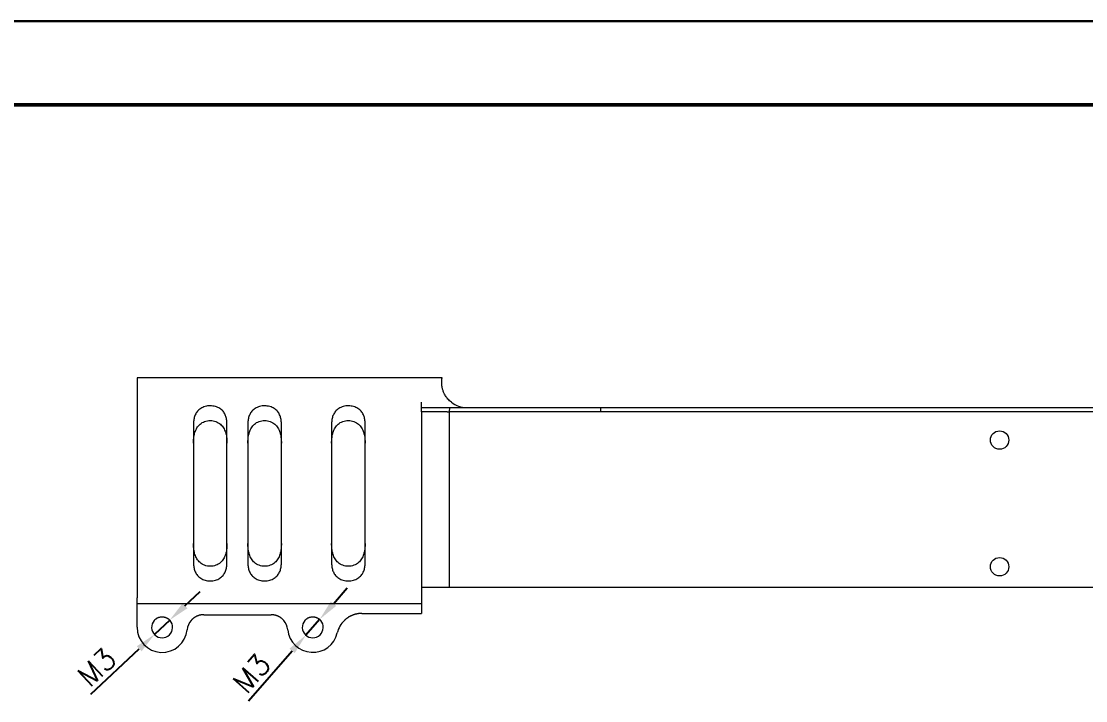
# Model space of a CAD drawing. Header units: millimetres. Extents: x 1827 to 2247, y 1064 to 1361.
# Drawn here: x 2053.6 to 2180.7, y 1279.8 to 1361 of the extents above; entities that cross this region are included whole.
import ezdxf

# ---------------------------------------------------------------- set-up
doc = ezdxf.new("R2010")
doc.units = ezdxf.units.MM
for name, color, linetype, lineweight in [('6标注层', 3, 'Continuous', 25), ('总内框线', 7, 'Continuous', 50), ('总外框线', 7, 'Continuous', 30)]:
    doc.layers.add(name, color=color, linetype=linetype, lineweight=lineweight)
doc.styles.get("Standard").update_dxf_attribs({"font": 'txt', "bigfont": 'gbcbig.shx'})
doc.dimstyles.new('ISO-25', dxfattribs={"dimtxt": 2.5, "dimasz": 2.5, "dimexe": 1.25, "dimexo": 0, "dimtad": 1, "dimdsep": 46, "dimtxsty": 'Standard', "dimcen": 2.5, "dimadec": 0, "dimazin": 0, "dimtfac": 1, "dimtmove": 0, "dimatfit": 3, "dimfxl": 1, "dimarcsym": 0})

# ---------------------------------------------------------------- blocks, each defined once
blk = doc.blocks.new('*D1')
at = {"layer": '6标注层', "color": 0, "lineweight": -2}
for p, q in [((2073.11, 1291.14), (2074.94, 1292.85)), ((2071.29, 1289.43), (2069.47, 1287.71)), ((2061.88, 1280.58), (2067.65, 1286))]:
    blk.add_line(p, q, dxfattribs=at)
at = {"layer": '6标注层', "color": 0}
for points in [[(2072.83, 1291.44), (2073.4, 1290.83), (2071.29, 1289.43)], [(2067.36, 1286.31), (2067.93, 1285.7), (2069.47, 1287.71)]]:
    blk.add_solid(points, dxfattribs=at)
at = {"layer": 'Defpoints', "color": 0}
for p in [(2071.29, 1289.43), (2069.47, 1287.71)]:
    blk.add_point(p, dxfattribs=at)
at = {"layer": '6标注层', "color": 0, "insert": (2062.57, 1283.8), "char_height": 2.5, "attachment_point": 5, "rotation": 43.2241}
blk.add_mtext('M3', dxfattribs=at)
blk = doc.blocks.new('*D2')
at = {"layer": '6标注层', "color": 0, "lineweight": -2}
for p, q in [((2090.85, 1291.39), (2092.5, 1293.27)), ((2089.2, 1289.51), (2087.56, 1287.63)), ((2080.69, 1279.79), (2085.91, 1285.75))]:
    blk.add_line(p, q, dxfattribs=at)
at = {"layer": '6标注层', "color": 0}
for points in [[(2090.54, 1291.67), (2091.17, 1291.12), (2089.2, 1289.51)], [(2085.6, 1286.02), (2086.22, 1285.47), (2087.56, 1287.63)]]:
    blk.add_solid(points, dxfattribs=at)
at = {"layer": 'Defpoints', "color": 0}
for p in [(2089.2, 1289.51), (2087.56, 1287.63)]:
    blk.add_point(p, dxfattribs=at)
at = {"layer": '6标注层', "color": 0, "insert": (2081.07, 1283.07), "char_height": 2.5, "attachment_point": 5, "rotation": 48.7765}
blk.add_mtext('M3', dxfattribs=at)

msp = doc.modelspace()

# ---------------------------------------------------------------- linework, layer by layer
msp.add_line((2180.612, 1350.978), (2236.612, 1350.978))
at = {"linetype": 'Continuous', "lineweight": 18}
for p, q in [((2103.83, 1318.37), (2067.381, 1318.37)), ((2067.381, 1318.37), (2067.381, 1292.102)), ((2101.381, 1314.82), (2101.381, 1315.454)), ((2101.381, 1314.82), (2104.417, 1314.82)), ((2101.381, 1314.32), (2101.381, 1314.82)), ((2101.381, 1314.32), (2101.381, 1305.597)), ((2104.417, 1314.32), (2101.381, 1314.32)), ((2104.417, 1314.82), (2105.078, 1314.82)), ((2104.659, 1314.33), (2104.659, 1293.32)), ((2104.703, 1314.327), (2104.75, 1314.82)), ((2122.781, 1314.82), (2188.031, 1314.82)), ((2188.031, 1314.32), (2122.781, 1314.32)), ((2074.131, 1312.903), (2074.131, 1296.237)), ((2078.131, 1296.237), (2078.131, 1312.903)), ((2080.631, 1312.903), (2080.631, 1296.237)), ((2084.631, 1296.237), (2084.631, 1312.903)), ((2090.631, 1312.903), (2090.631, 1296.237)), ((2094.631, 1296.237), (2094.631, 1312.903)), ((2101.381, 1305.597), (2101.381, 1303.543)), ((2101.381, 1303.543), (2101.381, 1293.32)), ((2104.659, 1293.32), (2101.381, 1293.32)), ((2101.381, 1293.32), (2101.381, 1292.102)), ((2188.031, 1293.32), (2122.781, 1293.32)), ((2067.381, 1289.391), (2067.381, 1292.102)), ((2101.381, 1292.102), (2101.381, 1290.22)), ((2067.381, 1291.425), (2101.381, 1291.425)), ((2075.356, 1290.07), (2083.406, 1290.07)), ((2094.227, 1290.22), (2101.381, 1290.22)), ((2067.381, 1288.57), (2067.381, 1289.391))]:
    msp.add_line(p, q, dxfattribs=at)
for points in [[(2104.937, 1315.454), (2104.824, 1315.547), (2104.719, 1315.641), (2104.623, 1315.736), (2104.534, 1315.832), (2104.453, 1315.928), (2104.377, 1316.025), (2104.308, 1316.121), (2104.245, 1316.218), (2104.187, 1316.313), (2104.135, 1316.407), (2104.087, 1316.5), (2104.045, 1316.59), (2104.007, 1316.679), (2103.972, 1316.766), (2103.942, 1316.851), (2103.915, 1316.934), (2103.891, 1317.016), (2103.87, 1317.095), (2103.852, 1317.172), (2103.836, 1317.248), (2103.823, 1317.321), (2103.812, 1317.391), (2103.803, 1317.459), (2103.796, 1317.525), (2103.79, 1317.588), (2103.786, 1317.649), (2103.783, 1317.707), (2103.782, 1317.763), (2103.781, 1317.816), (2103.782, 1317.867), (2103.783, 1317.916), (2103.785, 1317.962), (2103.787, 1318.006), (2103.79, 1318.047), (2103.793, 1318.086), (2103.796, 1318.122), (2103.8, 1318.156), (2103.804, 1318.187), (2103.807, 1318.216), (2103.811, 1318.243), (2103.815, 1318.267), (2103.818, 1318.289), (2103.821, 1318.308), (2103.824, 1318.324), (2103.826, 1318.338), (2103.828, 1318.35), (2103.83, 1318.359), (2103.831, 1318.365), (2103.832, 1318.369), (2103.832, 1318.37)], [(2078.131, 1312.903), (2078.129, 1313.028), (2078.122, 1313.151), (2078.11, 1313.272), (2078.093, 1313.391), (2078.071, 1313.509), (2078.043, 1313.625), (2078.01, 1313.739), (2077.97, 1313.852), (2077.923, 1313.962), (2077.869, 1314.07), (2077.807, 1314.175), (2077.739, 1314.276), (2077.662, 1314.373), (2077.577, 1314.466), (2077.484, 1314.554), (2077.382, 1314.637), (2077.272, 1314.713), (2077.153, 1314.783), (2077.026, 1314.846), (2076.891, 1314.9), (2076.75, 1314.946), (2076.602, 1314.983), (2076.449, 1315.009), (2076.294, 1315.026), (2076.137, 1315.031), (2075.979, 1315.026), (2075.823, 1315.011), (2075.671, 1314.985), (2075.522, 1314.949), (2075.38, 1314.903), (2075.245, 1314.849), (2075.117, 1314.787), (2074.997, 1314.717), (2074.886, 1314.641), (2074.784, 1314.559), (2074.691, 1314.472), (2074.605, 1314.379), (2074.528, 1314.281), (2074.459, 1314.181), (2074.397, 1314.077), (2074.343, 1313.97), (2074.296, 1313.86), (2074.255, 1313.747), (2074.221, 1313.632), (2074.192, 1313.514), (2074.17, 1313.395), (2074.152, 1313.274), (2074.14, 1313.152), (2074.133, 1313.028), (2074.131, 1312.903)], [(2084.631, 1312.903), (2084.629, 1313.028), (2084.622, 1313.151), (2084.61, 1313.272), (2084.593, 1313.391), (2084.571, 1313.509), (2084.543, 1313.625), (2084.51, 1313.739), (2084.47, 1313.852), (2084.423, 1313.962), (2084.369, 1314.07), (2084.307, 1314.175), (2084.239, 1314.276), (2084.162, 1314.373), (2084.077, 1314.466), (2083.984, 1314.554), (2083.882, 1314.637), (2083.772, 1314.713), (2083.653, 1314.783), (2083.526, 1314.846), (2083.391, 1314.9), (2083.25, 1314.946), (2083.102, 1314.983), (2082.949, 1315.009), (2082.794, 1315.026), (2082.637, 1315.031), (2082.479, 1315.026), (2082.323, 1315.011), (2082.171, 1314.985), (2082.022, 1314.949), (2081.88, 1314.903), (2081.745, 1314.849), (2081.617, 1314.787), (2081.497, 1314.717), (2081.386, 1314.641), (2081.284, 1314.559), (2081.191, 1314.472), (2081.105, 1314.379), (2081.028, 1314.281), (2080.959, 1314.181), (2080.897, 1314.077), (2080.843, 1313.97), (2080.796, 1313.86), (2080.755, 1313.747), (2080.721, 1313.632), (2080.692, 1313.514), (2080.67, 1313.395), (2080.652, 1313.274), (2080.64, 1313.152), (2080.633, 1313.028), (2080.631, 1312.903)], [(2094.631, 1312.903), (2094.629, 1313.028), (2094.622, 1313.151), (2094.61, 1313.272), (2094.593, 1313.391), (2094.571, 1313.509), (2094.543, 1313.625), (2094.51, 1313.739), (2094.47, 1313.852), (2094.423, 1313.962), (2094.369, 1314.07), (2094.307, 1314.175), (2094.239, 1314.276), (2094.162, 1314.373), (2094.077, 1314.466), (2093.984, 1314.554), (2093.882, 1314.637), (2093.772, 1314.713), (2093.653, 1314.783), (2093.526, 1314.846), (2093.391, 1314.9), (2093.25, 1314.946), (2093.102, 1314.983), (2092.949, 1315.009), (2092.794, 1315.026), (2092.637, 1315.031), (2092.479, 1315.026), (2092.323, 1315.011), (2092.171, 1314.985), (2092.022, 1314.949), (2091.88, 1314.903), (2091.745, 1314.849), (2091.617, 1314.787), (2091.497, 1314.717), (2091.386, 1314.641), (2091.284, 1314.559), (2091.191, 1314.472), (2091.105, 1314.379), (2091.028, 1314.281), (2090.959, 1314.181), (2090.897, 1314.077), (2090.843, 1313.97), (2090.796, 1313.86), (2090.755, 1313.747), (2090.721, 1313.632), (2090.692, 1313.514), (2090.67, 1313.395), (2090.652, 1313.274), (2090.64, 1313.152), (2090.633, 1313.028), (2090.631, 1312.903)], [(2104.417, 1314.32), (2104.421, 1314.32), (2104.426, 1314.32), (2104.431, 1314.32), (2104.436, 1314.32), (2104.441, 1314.32), (2104.446, 1314.32), (2104.451, 1314.32), (2104.455, 1314.32), (2104.46, 1314.32), (2104.465, 1314.32), (2104.47, 1314.32), (2104.475, 1314.32), (2104.48, 1314.321), (2104.485, 1314.321), (2104.489, 1314.321), (2104.494, 1314.321), (2104.499, 1314.321), (2104.504, 1314.321), (2104.509, 1314.321), (2104.514, 1314.322), (2104.519, 1314.322), (2104.523, 1314.322), (2104.528, 1314.322), (2104.533, 1314.322), (2104.538, 1314.322), (2104.543, 1314.323), (2104.548, 1314.323), (2104.553, 1314.323), (2104.557, 1314.323), (2104.562, 1314.323), (2104.567, 1314.324), (2104.572, 1314.324), (2104.577, 1314.324), (2104.582, 1314.324), (2104.586, 1314.325), (2104.591, 1314.325), (2104.596, 1314.325), (2104.601, 1314.326), (2104.606, 1314.326), (2104.611, 1314.326), (2104.616, 1314.327), (2104.62, 1314.327), (2104.625, 1314.327), (2104.63, 1314.328), (2104.635, 1314.328), (2104.64, 1314.328), (2104.645, 1314.329), (2104.649, 1314.329), (2104.654, 1314.329), (2104.659, 1314.33)], [(2104.984, 1314.32), (2104.977, 1314.32), (2104.971, 1314.32), (2104.964, 1314.32), (2104.958, 1314.32), (2104.951, 1314.32), (2104.945, 1314.32), (2104.938, 1314.32), (2104.932, 1314.32), (2104.925, 1314.32), (2104.919, 1314.32), (2104.912, 1314.32), (2104.906, 1314.32), (2104.899, 1314.321), (2104.893, 1314.321), (2104.886, 1314.321), (2104.88, 1314.321), (2104.873, 1314.321), (2104.867, 1314.321), (2104.86, 1314.321), (2104.854, 1314.322), (2104.847, 1314.322), (2104.841, 1314.322), (2104.834, 1314.322), (2104.828, 1314.322), (2104.821, 1314.322), (2104.815, 1314.323), (2104.808, 1314.323), (2104.802, 1314.323), (2104.795, 1314.323), (2104.789, 1314.323), (2104.782, 1314.324), (2104.776, 1314.324), (2104.769, 1314.324), (2104.763, 1314.324), (2104.756, 1314.325), (2104.75, 1314.325), (2104.743, 1314.325), (2104.737, 1314.326), (2104.73, 1314.326), (2104.724, 1314.326), (2104.717, 1314.327), (2104.711, 1314.327), (2104.704, 1314.327), (2104.698, 1314.328), (2104.691, 1314.328), (2104.685, 1314.328), (2104.679, 1314.329), (2104.672, 1314.329), (2104.666, 1314.329), (2104.659, 1314.33)], [(2122.781, 1314.32), (2122.381, 1314.32), (2121.981, 1314.32), (2121.582, 1314.32), (2121.182, 1314.32), (2120.782, 1314.32), (2120.383, 1314.32), (2119.983, 1314.32), (2119.584, 1314.32), (2119.186, 1314.32), (2118.791, 1314.32), (2118.398, 1314.32), (2118.007, 1314.32), (2117.62, 1314.32), (2117.236, 1314.32), (2116.855, 1314.32), (2116.478, 1314.32), (2116.106, 1314.32), (2115.737, 1314.32), (2115.374, 1314.32), (2115.018, 1314.32), (2114.67, 1314.32), (2114.33, 1314.32), (2113.995, 1314.32), (2113.666, 1314.32), (2113.341, 1314.32), (2113.02, 1314.32), (2112.703, 1314.32), (2112.388, 1314.32), (2112.076, 1314.32), (2111.765, 1314.32), (2111.455, 1314.32), (2111.145, 1314.32), (2110.836, 1314.32), (2110.526, 1314.32), (2110.214, 1314.32), (2109.901, 1314.32), (2109.585, 1314.32), (2109.265, 1314.32), (2108.942, 1314.32), (2108.615, 1314.32), (2108.282, 1314.32), (2107.943, 1314.32), (2107.596, 1314.32), (2107.242, 1314.32), (2106.883, 1314.32), (2106.517, 1314.32), (2106.145, 1314.32), (2105.766, 1314.32), (2105.379, 1314.32), (2104.984, 1314.32)], [(2105.078, 1314.82), (2105.474, 1314.82), (2105.864, 1314.82), (2106.246, 1314.82), (2106.623, 1314.82), (2106.993, 1314.82), (2107.357, 1314.82), (2107.711, 1314.82), (2108.058, 1314.82), (2108.397, 1314.82), (2108.73, 1314.82), (2109.058, 1314.82), (2109.381, 1314.82), (2109.7, 1314.82), (2110.016, 1314.82), (2110.329, 1314.82), (2110.64, 1314.82), (2110.949, 1314.82), (2111.257, 1314.82), (2111.564, 1314.82), (2111.872, 1314.82), (2112.18, 1314.82), (2112.49, 1314.82), (2112.801, 1314.82), (2113.115, 1314.82), (2113.432, 1314.82), (2113.752, 1314.82), (2114.077, 1314.82), (2114.407, 1314.82), (2114.741, 1314.82), (2115.08, 1314.82), (2115.424, 1314.82), (2115.775, 1314.82), (2116.133, 1314.82), (2116.498, 1314.82), (2116.871, 1314.82), (2117.251, 1314.82), (2117.638, 1314.82), (2118.03, 1314.82), (2118.423, 1314.82), (2118.817, 1314.82), (2119.211, 1314.82), (2119.606, 1314.82), (2120.001, 1314.82), (2120.397, 1314.82), (2120.794, 1314.82), (2121.191, 1314.82), (2121.588, 1314.82), (2121.986, 1314.82), (2122.383, 1314.82), (2122.781, 1314.82)], [(2122.781, 1314.32), (2122.781, 1314.82)], [(2074.131, 1310.56), (2074.133, 1310.712), (2074.138, 1310.862), (2074.148, 1311.011), (2074.162, 1311.158), (2074.18, 1311.304), (2074.203, 1311.448), (2074.232, 1311.589), (2074.266, 1311.729), (2074.307, 1311.867), (2074.355, 1312.003), (2074.41, 1312.136), (2074.472, 1312.265), (2074.543, 1312.39), (2074.623, 1312.51), (2074.712, 1312.626), (2074.811, 1312.735), (2074.92, 1312.838), (2075.039, 1312.932), (2075.17, 1313.019), (2075.311, 1313.095), (2075.461, 1313.159), (2075.62, 1313.212), (2075.787, 1313.25), (2075.957, 1313.273), (2076.132, 1313.281), (2076.307, 1313.273), (2076.478, 1313.249), (2076.645, 1313.211), (2076.804, 1313.158), (2076.955, 1313.093), (2077.096, 1313.017), (2077.226, 1312.93), (2077.345, 1312.836), (2077.454, 1312.733), (2077.553, 1312.623), (2077.641, 1312.507), (2077.72, 1312.387), (2077.791, 1312.263), (2077.853, 1312.134), (2077.908, 1312.002), (2077.956, 1311.866), (2077.996, 1311.728), (2078.031, 1311.588), (2078.059, 1311.447), (2078.082, 1311.303), (2078.101, 1311.158), (2078.114, 1311.011), (2078.124, 1310.862), (2078.129, 1310.712), (2078.131, 1310.56)], [(2080.631, 1310.56), (2080.633, 1310.712), (2080.638, 1310.862), (2080.648, 1311.011), (2080.662, 1311.158), (2080.68, 1311.304), (2080.703, 1311.448), (2080.732, 1311.589), (2080.766, 1311.729), (2080.807, 1311.867), (2080.855, 1312.003), (2080.91, 1312.136), (2080.972, 1312.265), (2081.043, 1312.39), (2081.123, 1312.51), (2081.212, 1312.626), (2081.311, 1312.735), (2081.42, 1312.838), (2081.539, 1312.932), (2081.67, 1313.019), (2081.811, 1313.095), (2081.961, 1313.159), (2082.12, 1313.212), (2082.287, 1313.25), (2082.457, 1313.273), (2082.632, 1313.281), (2082.807, 1313.273), (2082.978, 1313.249), (2083.145, 1313.211), (2083.304, 1313.158), (2083.455, 1313.093), (2083.596, 1313.017), (2083.726, 1312.93), (2083.845, 1312.836), (2083.954, 1312.733), (2084.053, 1312.623), (2084.141, 1312.507), (2084.22, 1312.387), (2084.291, 1312.263), (2084.353, 1312.134), (2084.408, 1312.002), (2084.456, 1311.866), (2084.496, 1311.728), (2084.531, 1311.588), (2084.559, 1311.447), (2084.582, 1311.303), (2084.601, 1311.158), (2084.614, 1311.011), (2084.624, 1310.862), (2084.629, 1310.712), (2084.631, 1310.56)], [(2090.631, 1310.56), (2090.633, 1310.712), (2090.638, 1310.862), (2090.648, 1311.011), (2090.662, 1311.158), (2090.68, 1311.304), (2090.703, 1311.448), (2090.732, 1311.589), (2090.766, 1311.729), (2090.807, 1311.867), (2090.855, 1312.003), (2090.91, 1312.136), (2090.972, 1312.265), (2091.043, 1312.39), (2091.123, 1312.51), (2091.212, 1312.626), (2091.311, 1312.735), (2091.42, 1312.838), (2091.539, 1312.932), (2091.67, 1313.019), (2091.811, 1313.095), (2091.961, 1313.159), (2092.12, 1313.212), (2092.287, 1313.25), (2092.457, 1313.273), (2092.632, 1313.281), (2092.807, 1313.273), (2092.978, 1313.249), (2093.145, 1313.211), (2093.304, 1313.158), (2093.455, 1313.093), (2093.596, 1313.017), (2093.726, 1312.93), (2093.845, 1312.836), (2093.954, 1312.733), (2094.053, 1312.623), (2094.141, 1312.507), (2094.22, 1312.387), (2094.291, 1312.263), (2094.353, 1312.134), (2094.408, 1312.002), (2094.456, 1311.866), (2094.496, 1311.728), (2094.531, 1311.588), (2094.559, 1311.447), (2094.582, 1311.303), (2094.601, 1311.158), (2094.614, 1311.011), (2094.624, 1310.862), (2094.629, 1310.712), (2094.631, 1310.56)], [(2078.131, 1298.58), (2078.129, 1298.428), (2078.124, 1298.277), (2078.114, 1298.129), (2078.101, 1297.981), (2078.082, 1297.836), (2078.059, 1297.692), (2078.03, 1297.551), (2077.996, 1297.411), (2077.955, 1297.272), (2077.907, 1297.136), (2077.852, 1297.004), (2077.79, 1296.875), (2077.719, 1296.75), (2077.639, 1296.63), (2077.55, 1296.514), (2077.451, 1296.405), (2077.342, 1296.302), (2077.223, 1296.208), (2077.092, 1296.121), (2076.952, 1296.045), (2076.802, 1295.98), (2076.642, 1295.928), (2076.475, 1295.89), (2076.305, 1295.867), (2076.131, 1295.859), (2075.956, 1295.867), (2075.785, 1295.891), (2075.618, 1295.929), (2075.458, 1295.981), (2075.308, 1296.046), (2075.166, 1296.123), (2075.037, 1296.209), (2074.918, 1296.304), (2074.809, 1296.407), (2074.71, 1296.517), (2074.621, 1296.633), (2074.542, 1296.753), (2074.471, 1296.877), (2074.409, 1297.006), (2074.354, 1297.138), (2074.307, 1297.274), (2074.266, 1297.412), (2074.232, 1297.552), (2074.203, 1297.693), (2074.18, 1297.837), (2074.162, 1297.982), (2074.148, 1298.129), (2074.138, 1298.278), (2074.133, 1298.428), (2074.131, 1298.58)], [(2084.631, 1298.58), (2084.629, 1298.428), (2084.624, 1298.277), (2084.614, 1298.129), (2084.601, 1297.981), (2084.582, 1297.836), (2084.559, 1297.692), (2084.53, 1297.551), (2084.496, 1297.411), (2084.455, 1297.272), (2084.407, 1297.136), (2084.352, 1297.004), (2084.29, 1296.875), (2084.219, 1296.75), (2084.139, 1296.63), (2084.05, 1296.514), (2083.951, 1296.405), (2083.842, 1296.302), (2083.723, 1296.208), (2083.592, 1296.121), (2083.452, 1296.045), (2083.302, 1295.98), (2083.142, 1295.928), (2082.975, 1295.89), (2082.805, 1295.867), (2082.631, 1295.859), (2082.456, 1295.867), (2082.285, 1295.891), (2082.118, 1295.929), (2081.958, 1295.981), (2081.808, 1296.046), (2081.666, 1296.123), (2081.537, 1296.209), (2081.418, 1296.304), (2081.309, 1296.407), (2081.21, 1296.517), (2081.121, 1296.633), (2081.042, 1296.753), (2080.971, 1296.877), (2080.909, 1297.006), (2080.854, 1297.138), (2080.807, 1297.274), (2080.766, 1297.412), (2080.732, 1297.552), (2080.703, 1297.693), (2080.68, 1297.837), (2080.662, 1297.982), (2080.648, 1298.129), (2080.638, 1298.278), (2080.633, 1298.428), (2080.631, 1298.58)], [(2094.631, 1298.58), (2094.629, 1298.428), (2094.624, 1298.277), (2094.614, 1298.129), (2094.601, 1297.981), (2094.582, 1297.836), (2094.559, 1297.692), (2094.53, 1297.551), (2094.496, 1297.411), (2094.455, 1297.272), (2094.407, 1297.136), (2094.352, 1297.004), (2094.29, 1296.875), (2094.219, 1296.75), (2094.139, 1296.63), (2094.05, 1296.514), (2093.951, 1296.405), (2093.842, 1296.302), (2093.723, 1296.208), (2093.592, 1296.121), (2093.452, 1296.045), (2093.302, 1295.98), (2093.142, 1295.928), (2092.975, 1295.89), (2092.805, 1295.867), (2092.631, 1295.859), (2092.456, 1295.867), (2092.285, 1295.891), (2092.118, 1295.929), (2091.958, 1295.981), (2091.808, 1296.046), (2091.666, 1296.123), (2091.537, 1296.209), (2091.418, 1296.304), (2091.309, 1296.407), (2091.21, 1296.517), (2091.121, 1296.633), (2091.042, 1296.753), (2090.971, 1296.877), (2090.909, 1297.006), (2090.854, 1297.138), (2090.807, 1297.274), (2090.766, 1297.412), (2090.732, 1297.552), (2090.703, 1297.693), (2090.68, 1297.837), (2090.662, 1297.982), (2090.648, 1298.129), (2090.638, 1298.278), (2090.633, 1298.428), (2090.631, 1298.58)], [(2074.131, 1296.237), (2074.133, 1296.112), (2074.14, 1295.989), (2074.152, 1295.868), (2074.169, 1295.748), (2074.191, 1295.631), (2074.219, 1295.515), (2074.253, 1295.401), (2074.293, 1295.288), (2074.34, 1295.178), (2074.394, 1295.07), (2074.455, 1294.965), (2074.524, 1294.864), (2074.6, 1294.767), (2074.685, 1294.674), (2074.779, 1294.586), (2074.881, 1294.503), (2074.99, 1294.427), (2075.109, 1294.357), (2075.236, 1294.294), (2075.371, 1294.239), (2075.512, 1294.194), (2075.66, 1294.157), (2075.813, 1294.131), (2075.968, 1294.114), (2076.125, 1294.109), (2076.283, 1294.114), (2076.439, 1294.129), (2076.592, 1294.155), (2076.74, 1294.191), (2076.883, 1294.236), (2077.018, 1294.291), (2077.145, 1294.353), (2077.265, 1294.423), (2077.376, 1294.499), (2077.478, 1294.581), (2077.571, 1294.668), (2077.657, 1294.761), (2077.734, 1294.858), (2077.804, 1294.959), (2077.865, 1295.063), (2077.919, 1295.17), (2077.966, 1295.28), (2078.007, 1295.393), (2078.042, 1295.508), (2078.07, 1295.626), (2078.093, 1295.745), (2078.11, 1295.866), (2078.122, 1295.988), (2078.129, 1296.112), (2078.131, 1296.237)], [(2080.631, 1296.237), (2080.633, 1296.112), (2080.64, 1295.989), (2080.652, 1295.868), (2080.669, 1295.748), (2080.691, 1295.631), (2080.719, 1295.515), (2080.753, 1295.401), (2080.793, 1295.288), (2080.84, 1295.178), (2080.894, 1295.07), (2080.955, 1294.965), (2081.024, 1294.864), (2081.1, 1294.767), (2081.185, 1294.674), (2081.279, 1294.586), (2081.381, 1294.503), (2081.49, 1294.427), (2081.609, 1294.357), (2081.736, 1294.294), (2081.871, 1294.239), (2082.012, 1294.194), (2082.16, 1294.157), (2082.313, 1294.131), (2082.468, 1294.114), (2082.625, 1294.109), (2082.783, 1294.114), (2082.939, 1294.129), (2083.092, 1294.155), (2083.24, 1294.191), (2083.383, 1294.236), (2083.518, 1294.291), (2083.645, 1294.353), (2083.765, 1294.423), (2083.876, 1294.499), (2083.978, 1294.581), (2084.071, 1294.668), (2084.157, 1294.761), (2084.234, 1294.858), (2084.304, 1294.959), (2084.365, 1295.063), (2084.419, 1295.17), (2084.466, 1295.28), (2084.507, 1295.393), (2084.542, 1295.508), (2084.57, 1295.626), (2084.593, 1295.745), (2084.61, 1295.866), (2084.622, 1295.988), (2084.629, 1296.112), (2084.631, 1296.237)], [(2090.631, 1296.237), (2090.633, 1296.112), (2090.64, 1295.989), (2090.652, 1295.868), (2090.669, 1295.748), (2090.691, 1295.631), (2090.719, 1295.515), (2090.753, 1295.401), (2090.793, 1295.288), (2090.84, 1295.178), (2090.894, 1295.07), (2090.955, 1294.965), (2091.024, 1294.864), (2091.1, 1294.767), (2091.185, 1294.674), (2091.279, 1294.586), (2091.381, 1294.503), (2091.49, 1294.427), (2091.609, 1294.357), (2091.736, 1294.294), (2091.871, 1294.239), (2092.012, 1294.194), (2092.16, 1294.157), (2092.313, 1294.131), (2092.468, 1294.114), (2092.625, 1294.109), (2092.783, 1294.114), (2092.939, 1294.129), (2093.092, 1294.155), (2093.24, 1294.191), (2093.383, 1294.236), (2093.518, 1294.291), (2093.645, 1294.353), (2093.765, 1294.423), (2093.876, 1294.499), (2093.978, 1294.581), (2094.071, 1294.668), (2094.157, 1294.761), (2094.234, 1294.858), (2094.304, 1294.959), (2094.365, 1295.063), (2094.419, 1295.17), (2094.466, 1295.28), (2094.507, 1295.393), (2094.542, 1295.508), (2094.57, 1295.626), (2094.593, 1295.745), (2094.61, 1295.866), (2094.622, 1295.988), (2094.629, 1296.112), (2094.631, 1296.237)], [(2122.781, 1293.32), (2122.376, 1293.32), (2121.971, 1293.32), (2121.567, 1293.32), (2121.164, 1293.32), (2120.762, 1293.32), (2120.361, 1293.32), (2119.961, 1293.32), (2119.564, 1293.32), (2119.169, 1293.32), (2118.776, 1293.32), (2118.386, 1293.32), (2117.999, 1293.32), (2117.615, 1293.32), (2117.235, 1293.32), (2116.858, 1293.32), (2116.486, 1293.32), (2116.118, 1293.32), (2115.754, 1293.32), (2115.395, 1293.32), (2115.04, 1293.32), (2114.69, 1293.32), (2114.342, 1293.32), (2113.998, 1293.32), (2113.656, 1293.32), (2113.317, 1293.32), (2112.981, 1293.32), (2112.646, 1293.32), (2112.312, 1293.32), (2111.98, 1293.32), (2111.648, 1293.32), (2111.317, 1293.32), (2110.986, 1293.32), (2110.655, 1293.32), (2110.323, 1293.32), (2109.99, 1293.32), (2109.656, 1293.32), (2109.321, 1293.32), (2108.983, 1293.32), (2108.643, 1293.32), (2108.301, 1293.32), (2107.956, 1293.32), (2107.607, 1293.32), (2107.255, 1293.32), (2106.898, 1293.32), (2106.538, 1293.32), (2106.173, 1293.32), (2105.803, 1293.32), (2105.427, 1293.32), (2105.046, 1293.32), (2104.659, 1293.32)], [(2069.439, 1289.391), (2069.467, 1289.423), (2069.497, 1289.454), (2069.528, 1289.483), (2069.559, 1289.512), (2069.592, 1289.539), (2069.625, 1289.566), (2069.66, 1289.591), (2069.695, 1289.615), (2069.731, 1289.638), (2069.768, 1289.659), (2069.806, 1289.68), (2069.844, 1289.699), (2069.883, 1289.717), (2069.923, 1289.733), (2069.962, 1289.748), (2070.003, 1289.761), (2070.044, 1289.773), (2070.085, 1289.784), (2070.127, 1289.794), (2070.169, 1289.802), (2070.211, 1289.808), (2070.254, 1289.813), (2070.296, 1289.817), (2070.339, 1289.819), (2070.381, 1289.82), (2070.424, 1289.819), (2070.467, 1289.817), (2070.509, 1289.813), (2070.552, 1289.808), (2070.594, 1289.802), (2070.636, 1289.794), (2070.678, 1289.784), (2070.719, 1289.773), (2070.76, 1289.761), (2070.8, 1289.748), (2070.84, 1289.733), (2070.88, 1289.716), (2070.919, 1289.699), (2070.957, 1289.679), (2070.995, 1289.659), (2071.032, 1289.637), (2071.068, 1289.614), (2071.103, 1289.59), (2071.137, 1289.565), (2071.17, 1289.539), (2071.203, 1289.512), (2071.234, 1289.483), (2071.265, 1289.454), (2071.295, 1289.423), (2071.324, 1289.391)], [(2075.356, 1290.07), (2075.322, 1290.07), (2075.288, 1290.069), (2075.254, 1290.067), (2075.22, 1290.065), (2075.186, 1290.063), (2075.152, 1290.06), (2075.119, 1290.056), (2075.085, 1290.051), (2075.052, 1290.047), (2075.018, 1290.041), (2074.985, 1290.035), (2074.952, 1290.029), (2074.919, 1290.022), (2074.886, 1290.014), (2074.853, 1290.006), (2074.82, 1289.997), (2074.788, 1289.987), (2074.755, 1289.977), (2074.723, 1289.967), (2074.69, 1289.956), (2074.658, 1289.944), (2074.626, 1289.932), (2074.595, 1289.919), (2074.564, 1289.906), (2074.533, 1289.893), (2074.502, 1289.878), (2074.472, 1289.864), (2074.441, 1289.848), (2074.411, 1289.833), (2074.382, 1289.817), (2074.353, 1289.8), (2074.324, 1289.783), (2074.295, 1289.765), (2074.266, 1289.747), (2074.238, 1289.728), (2074.21, 1289.709), (2074.182, 1289.689), (2074.155, 1289.669), (2074.128, 1289.648), (2074.101, 1289.627), (2074.075, 1289.605), (2074.048, 1289.583), (2074.023, 1289.561), (2073.998, 1289.538), (2073.973, 1289.514), (2073.948, 1289.491), (2073.924, 1289.466), (2073.901, 1289.442), (2073.877, 1289.417), (2073.854, 1289.391)], [(2084.908, 1289.391), (2084.885, 1289.417), (2084.862, 1289.442), (2084.838, 1289.466), (2084.814, 1289.49), (2084.79, 1289.514), (2084.765, 1289.537), (2084.74, 1289.56), (2084.715, 1289.582), (2084.689, 1289.604), (2084.663, 1289.626), (2084.637, 1289.647), (2084.61, 1289.667), (2084.583, 1289.687), (2084.555, 1289.707), (2084.527, 1289.726), (2084.499, 1289.745), (2084.471, 1289.763), (2084.442, 1289.781), (2084.412, 1289.798), (2084.383, 1289.815), (2084.353, 1289.832), (2084.323, 1289.848), (2084.292, 1289.863), (2084.262, 1289.878), (2084.231, 1289.892), (2084.2, 1289.906), (2084.169, 1289.919), (2084.138, 1289.931), (2084.106, 1289.943), (2084.074, 1289.955), (2084.042, 1289.966), (2084.01, 1289.976), (2083.978, 1289.986), (2083.946, 1289.996), (2083.913, 1290.005), (2083.88, 1290.013), (2083.847, 1290.021), (2083.814, 1290.028), (2083.78, 1290.035), (2083.746, 1290.041), (2083.713, 1290.046), (2083.679, 1290.051), (2083.645, 1290.056), (2083.611, 1290.059), (2083.577, 1290.063), (2083.543, 1290.065), (2083.509, 1290.067), (2083.475, 1290.069), (2083.44, 1290.07), (2083.406, 1290.07)], [(2087.439, 1289.391), (2087.467, 1289.423), (2087.497, 1289.454), (2087.528, 1289.483), (2087.559, 1289.512), (2087.592, 1289.539), (2087.625, 1289.566), (2087.66, 1289.591), (2087.695, 1289.615), (2087.731, 1289.638), (2087.768, 1289.659), (2087.806, 1289.68), (2087.844, 1289.699), (2087.883, 1289.717), (2087.923, 1289.733), (2087.962, 1289.748), (2088.003, 1289.761), (2088.044, 1289.773), (2088.085, 1289.784), (2088.127, 1289.794), (2088.169, 1289.802), (2088.211, 1289.808), (2088.254, 1289.813), (2088.296, 1289.817), (2088.339, 1289.819), (2088.381, 1289.82), (2088.424, 1289.819), (2088.467, 1289.817), (2088.509, 1289.813), (2088.552, 1289.808), (2088.594, 1289.802), (2088.636, 1289.794), (2088.678, 1289.784), (2088.719, 1289.773), (2088.76, 1289.761), (2088.8, 1289.748), (2088.84, 1289.733), (2088.88, 1289.716), (2088.919, 1289.699), (2088.957, 1289.679), (2088.995, 1289.659), (2089.032, 1289.637), (2089.068, 1289.614), (2089.103, 1289.59), (2089.137, 1289.565), (2089.17, 1289.539), (2089.203, 1289.512), (2089.234, 1289.483), (2089.265, 1289.454), (2089.295, 1289.423), (2089.324, 1289.391)], [(2094.227, 1290.22), (2094.181, 1290.22), (2094.135, 1290.219), (2094.089, 1290.217), (2094.044, 1290.214), (2093.998, 1290.211), (2093.953, 1290.207), (2093.907, 1290.203), (2093.862, 1290.198), (2093.817, 1290.192), (2093.772, 1290.185), (2093.727, 1290.178), (2093.682, 1290.17), (2093.638, 1290.161), (2093.593, 1290.152), (2093.549, 1290.142), (2093.504, 1290.132), (2093.46, 1290.12), (2093.416, 1290.108), (2093.372, 1290.096), (2093.329, 1290.082), (2093.285, 1290.068), (2093.241, 1290.053), (2093.198, 1290.038), (2093.155, 1290.022), (2093.113, 1290.005), (2093.07, 1289.988), (2093.028, 1289.97), (2092.987, 1289.951), (2092.946, 1289.932), (2092.905, 1289.913), (2092.864, 1289.892), (2092.824, 1289.871), (2092.784, 1289.85), (2092.744, 1289.828), (2092.705, 1289.805), (2092.666, 1289.782), (2092.627, 1289.758), (2092.589, 1289.733), (2092.551, 1289.708), (2092.513, 1289.682), (2092.476, 1289.656), (2092.439, 1289.628), (2092.402, 1289.601), (2092.366, 1289.572), (2092.33, 1289.544), (2092.294, 1289.514), (2092.259, 1289.484), (2092.225, 1289.454), (2092.191, 1289.423), (2092.157, 1289.391)]]:
    msp.add_lwpolyline(points, dxfattribs=at)
for centre in [(2170.431, 1310.94), (2170.431, 1295.8)]:
    msp.add_circle(centre, 1.1, dxfattribs=at)
for centre, radius, start, end in [((2106.781, 1317.82), 3, 232.06324, 270), ((2070.381, 1288.57), 3, 180, 354.26083), ((2070.381, 1288.57), 1.25, 138.9398, 41.0602), ((2075.356, 1288.07), 2, 138.65952, 174.26083), ((2083.406, 1288.07), 2, 5.73917, 41.34048), ((2088.381, 1288.57), 3, 185.73917, 346.99712), ((2088.381, 1288.57), 1.25, 138.9398, 41.0602), ((2094.227, 1287.22), 3, 133.6401, 166.99712)]:
    msp.add_arc(centre, radius, start, end, dxfattribs=at)
at = {"layer": '总内框线'}
msp.add_line((1836.612, 1350.978), (2236.612, 1350.978), dxfattribs=at)
at = {"layer": '总外框线'}
msp.add_line((1826.612, 1360.978), (2246.612, 1360.978), dxfattribs=at)

# ---------------------------------------------------------------- dimensions: what is measured, and where the dimension line sits
at = {"layer": '6标注层'}
for p1, p2, picture, middle in [((2071.292, 1289.426), (2069.47, 1287.714), '*D1', (2062.569, 1283.801)), ((2089.205, 1289.51), (2087.557, 1287.63), '*D2', (2081.067, 1283.068))]:
    dim = msp.add_diameter_dim_2p(p1=p1, p2=p2, text='M3', dimstyle='ISO-25', dxfattribs=at)
    dim.commit()
    dim.dimension.update_dxf_attribs({"geometry": picture, "text_midpoint": middle})

doc.saveas('drawing.dxf')
